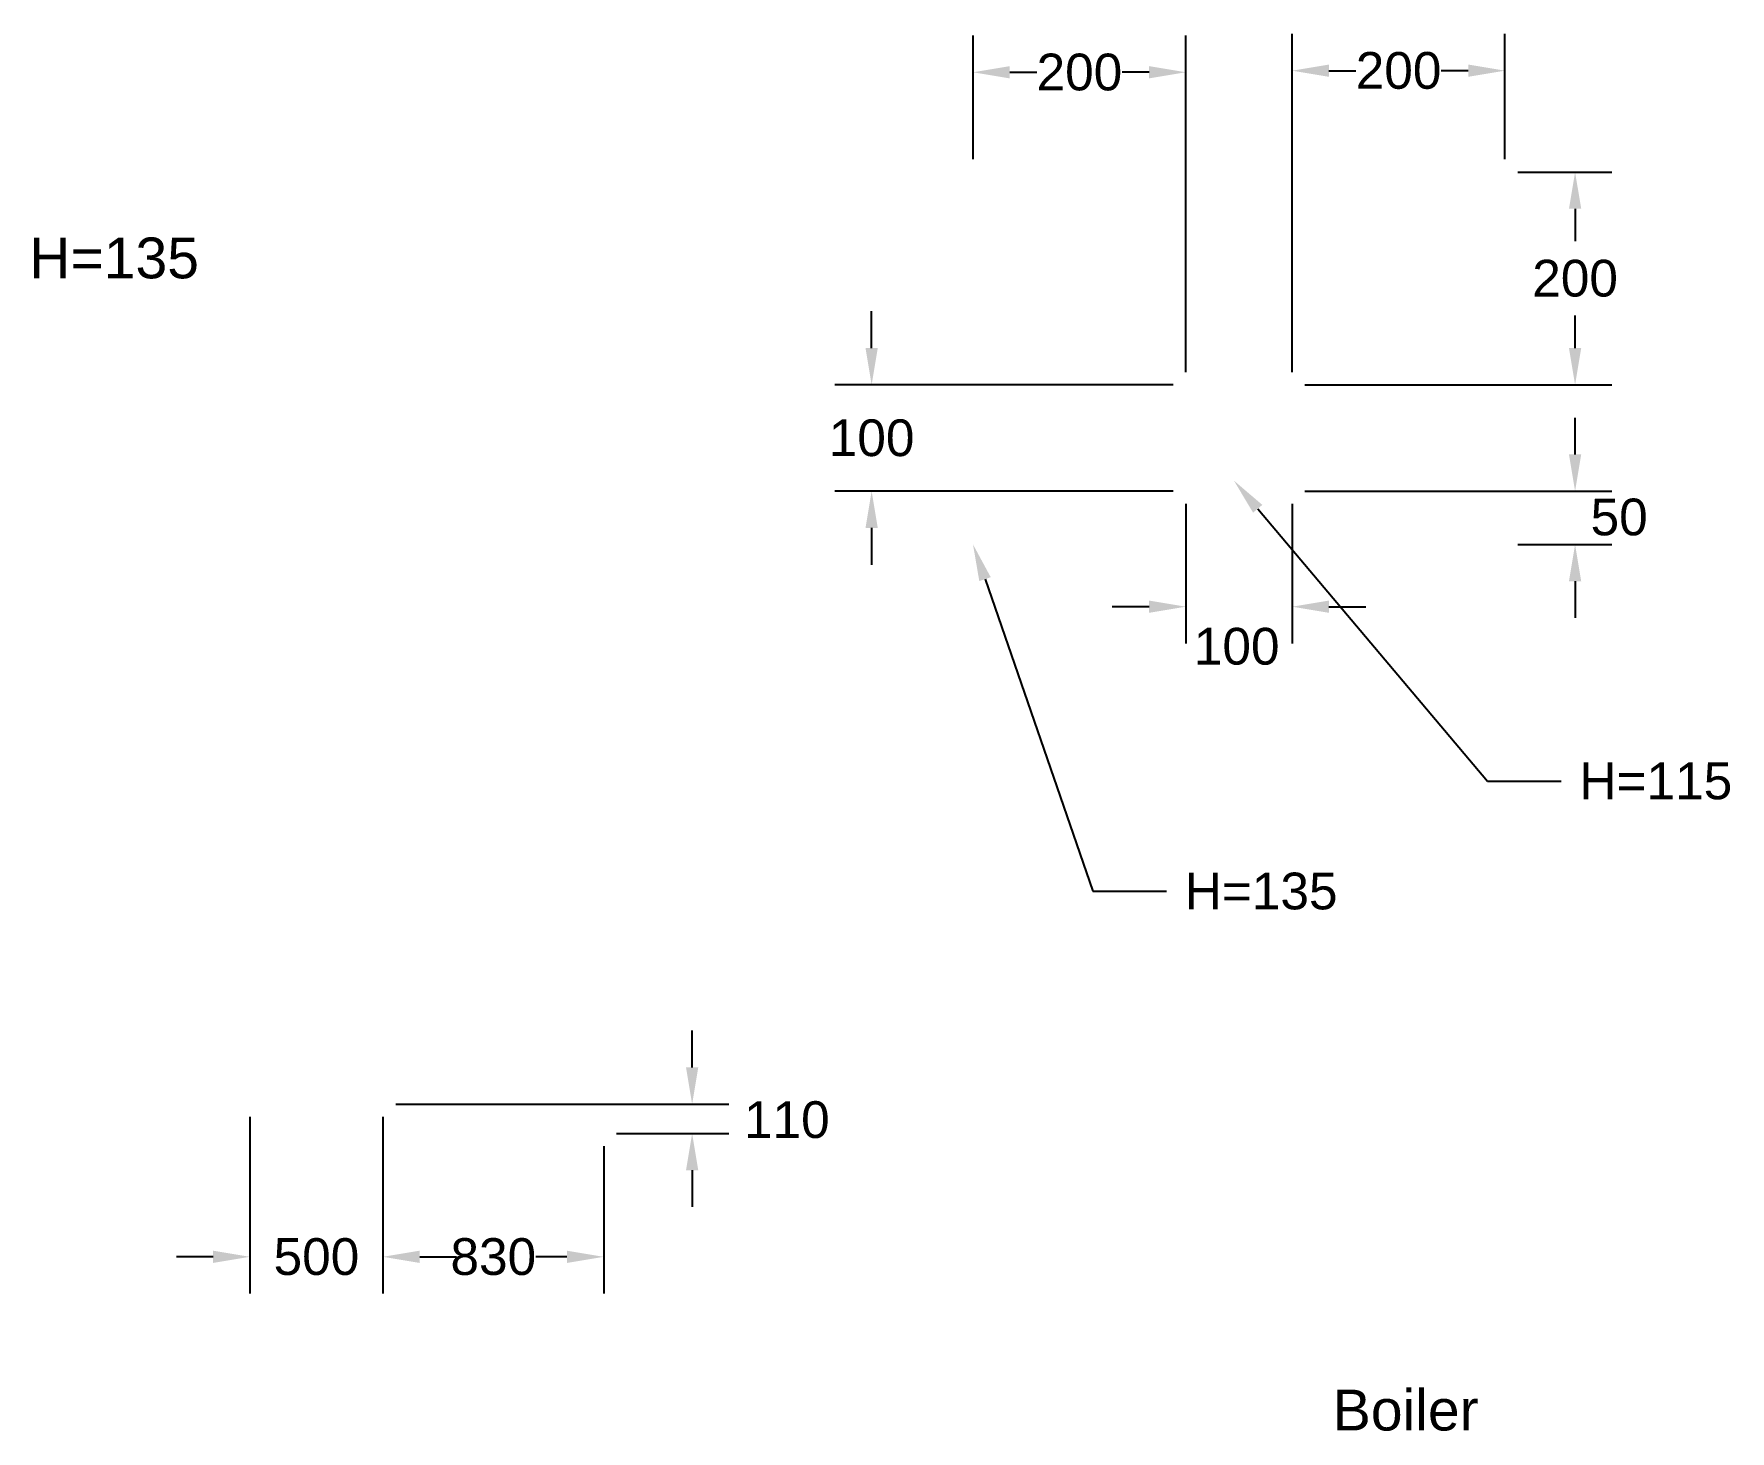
# Paper-space layout 'Boiler' of a CAD drawing. Header units: inches. Extents: x 1.92 to 10.22, y 0.11 to 6.95.
import ezdxf
from ezdxf import colors
from ezdxf.entities.mleader import LeaderData, LeaderLine
from ezdxf.math import Vec2, Vec3

# ---------------------------------------------------------------- set-up
doc = ezdxf.new("R2010")
doc.units = ezdxf.units.IN
doc.header["$MEASUREMENT"] = 0
doc.layers.add('FL Annotation', color=251, linetype='Continuous')
doc.layers.add('FL Therrace', color=251, linetype='Continuous')
doc.styles.get("Standard").update_dxf_attribs({"font": 'arial.ttf'})
doc.dimstyles.get("Standard").update_dxf_attribs({"dimtxt": 0.18, "dimasz": 0.18, "dimexe": 0.18, "dimexo": 0.0625, "dimgap": 0.09, "dimtad": 0, "dimtih": 1, "dimtoh": 1, "dimdec": 0, "dimzin": 0, "dimdsep": 46, "dimtxsty": 'Standard', "dimcen": 0.09, "dimadec": 0, "dimazin": 0, "dimtfac": 1, "dimtdec": 0, "dimtofl": 0, "dimtmove": 0, "dimatfit": 3, "dimfxl": 1, "dimtolj": 1, "dimtzin": 0, "dimarcsym": 0})

# ---------------------------------------------------------------- blocks, each defined once
blk = doc.blocks.new('*D30')
at = {"layer": 'FL Annotation', "color": 0, "lineweight": -2, "transparency": 16777216}
for p, q in [((3.6294, 1.6486), (3.6294, 0.7838)), ((4.7101, 1.5053), (4.7101, 0.7838)), ((3.8094, 0.9638), (3.9621, 0.9638)), ((4.5301, 0.9638), (4.3774, 0.9638))]:
    blk.add_line(p, q, dxfattribs=at)
at = {"layer": 'FL Annotation', "color": 0, "transparency": 16777216}
for points in [[(3.8094, 0.9938), (3.8094, 0.9338), (3.6294, 0.9638)], [(4.5301, 0.9938), (4.5301, 0.9338), (4.7101, 0.9638)]]:
    blk.add_solid(points, dxfattribs=at)
at = {"layer": 'FL Annotation', "color": 0, "transparency": 16777216, "insert": (4.1698, 0.9638), "char_height": 0.18, "attachment_point": 5}
blk.add_mtext('\\A1;830', dxfattribs=at)
blk = doc.blocks.new('*D31')
at = {"layer": 'FL Annotation', "color": 0, "lineweight": -2, "transparency": 16777216}
for p, q in [((2.9783, 1.6486), (2.9783, 0.7838)), ((3.6294, 1.6486), (3.6294, 0.7838)), ((2.7983, 0.9638), (2.6183, 0.9638)), ((3.8094, 0.9638), (3.9894, 0.9638))]:
    blk.add_line(p, q, dxfattribs=at)
at = {"layer": 'FL Annotation', "color": 0, "transparency": 16777216}
for points in [[(2.7983, 0.9938), (2.7983, 0.9338), (2.9783, 0.9638)], [(3.8094, 0.9938), (3.8094, 0.9338), (3.6294, 0.9638)]]:
    blk.add_solid(points, dxfattribs=at)
at = {"layer": 'FL Annotation', "color": 0, "transparency": 16777216, "insert": (3.3039, 0.9638), "char_height": 0.18, "attachment_point": 5}
blk.add_mtext('\\A1;500', dxfattribs=at)
blk = doc.blocks.new('*D32')
at = {"layer": 'FL Annotation', "color": 0, "lineweight": -2, "transparency": 16777216}
for p, q in [((9.4656, 4.8919), (9.4656, 5.0719)), ((8.1431, 4.7119), (9.6456, 4.7119)), ((9.1848, 4.4515), (9.6456, 4.4515)), ((9.4656, 4.2715), (9.4656, 4.0915))]:
    blk.add_line(p, q, dxfattribs=at)
at = {"layer": 'FL Annotation', "color": 0, "transparency": 16777216}
for points in [[(9.4356, 4.8919), (9.4956, 4.8919), (9.4656, 4.7119)], [(9.4356, 4.2715), (9.4956, 4.2715), (9.4656, 4.4515)]]:
    blk.add_solid(points, dxfattribs=at)
at = {"layer": 'FL Annotation', "color": 0, "transparency": 16777216, "insert": (9.6813, 4.5847), "char_height": 0.18, "attachment_point": 5}
blk.add_mtext('\\A1;50', dxfattribs=at)
blk = doc.blocks.new('*D33')
at = {"layer": 'FL Annotation', "color": 0, "lineweight": -2, "transparency": 16777216}
for p, q in [((9.1848, 6.2744), (9.6456, 6.2744)), ((9.4656, 6.0944), (9.4656, 5.9355)), ((9.4656, 5.4127), (9.4656, 5.5717)), ((8.1431, 5.2327), (9.6456, 5.2327))]:
    blk.add_line(p, q, dxfattribs=at)
at = {"layer": 'FL Annotation', "color": 0, "transparency": 16777216}
for points in [[(9.4356, 6.0944), (9.4956, 6.0944), (9.4656, 6.2744)], [(9.4356, 5.4127), (9.4956, 5.4127), (9.4656, 5.2327)]]:
    blk.add_solid(points, dxfattribs=at)
at = {"layer": 'FL Annotation', "color": 0, "transparency": 16777216, "insert": (9.4656, 5.7536), "char_height": 0.18, "attachment_point": 5}
blk.add_mtext('\\A1;200', dxfattribs=at)
blk = doc.blocks.new('*D34')
at = {"layer": 'FL Annotation', "color": 0, "lineweight": -2, "transparency": 16777216}
for p, q in [((8.0806, 5.2952), (8.0806, 6.9507)), ((9.1223, 6.3369), (9.1223, 6.9507)), ((8.2606, 6.7707), (8.3924, 6.7707)), ((8.9423, 6.7707), (8.8105, 6.7707))]:
    blk.add_line(p, q, dxfattribs=at)
at = {"layer": 'FL Annotation', "color": 0, "transparency": 16777216}
for points in [[(8.2606, 6.8007), (8.2606, 6.7407), (8.0806, 6.7707)], [(8.9423, 6.8007), (8.9423, 6.7407), (9.1223, 6.7707)]]:
    blk.add_solid(points, dxfattribs=at)
at = {"layer": 'FL Annotation', "color": 0, "transparency": 16777216, "insert": (8.6015, 6.7707), "char_height": 0.18, "attachment_point": 5}
blk.add_mtext('\\A1;200', dxfattribs=at)
blk = doc.blocks.new('*D35')
at = {"layer": 'FL Annotation', "color": 0, "lineweight": -2, "transparency": 16777216}
for p, q in [((6.5181, 6.3369), (6.5181, 6.943)), ((7.5598, 5.2952), (7.5598, 6.943)), ((6.6981, 6.763), (6.8299, 6.763)), ((7.3798, 6.763), (7.248, 6.763))]:
    blk.add_line(p, q, dxfattribs=at)
at = {"layer": 'FL Annotation', "color": 0, "transparency": 16777216}
for points in [[(6.6981, 6.793), (6.6981, 6.733), (6.5181, 6.763)], [(7.3798, 6.793), (7.3798, 6.733), (7.5598, 6.763)]]:
    blk.add_solid(points, dxfattribs=at)
at = {"layer": 'FL Annotation', "color": 0, "transparency": 16777216, "insert": (7.039, 6.763), "char_height": 0.18, "attachment_point": 5}
blk.add_mtext('\\A1;200', dxfattribs=at)
blk = doc.blocks.new('*D36')
at = {"layer": 'FL Annotation', "color": 0, "lineweight": -2, "transparency": 16777216}
for p, q in [((7.5598, 4.6494), (7.5598, 3.9665)), ((8.0806, 4.6494), (8.0806, 3.9665)), ((7.3798, 4.1465), (7.1998, 4.1465)), ((8.2606, 4.1465), (8.4406, 4.1465))]:
    blk.add_line(p, q, dxfattribs=at)
at = {"layer": 'FL Annotation', "color": 0, "transparency": 16777216}
for points in [[(7.3798, 4.1765), (7.3798, 4.1165), (7.5598, 4.1465)], [(8.2606, 4.1765), (8.2606, 4.1165), (8.0806, 4.1465)]]:
    blk.add_solid(points, dxfattribs=at)
at = {"layer": 'FL Annotation', "color": 0, "transparency": 16777216, "insert": (7.809, 3.9518), "char_height": 0.18, "attachment_point": 5}
blk.add_mtext('\\A1;100', dxfattribs=at)
blk = doc.blocks.new('*D37')
at = {"layer": 'FL Annotation', "color": 0, "lineweight": -2, "transparency": 16777216}
for p, q in [((6.0218, 5.4127), (6.0218, 5.5927)), ((7.4973, 5.2327), (5.8418, 5.2327)), ((7.4973, 4.7119), (5.8418, 4.7119)), ((6.0218, 4.5319), (6.0218, 4.3519))]:
    blk.add_line(p, q, dxfattribs=at)
at = {"layer": 'FL Annotation', "color": 0, "transparency": 16777216}
for points in [[(5.9918, 5.4127), (6.0518, 5.4127), (6.0218, 5.2327)], [(5.9918, 4.5319), (6.0518, 4.5319), (6.0218, 4.7119)]]:
    blk.add_solid(points, dxfattribs=at)
at = {"layer": 'FL Annotation', "color": 0, "transparency": 16777216, "insert": (6.0218, 4.9723), "char_height": 0.18, "attachment_point": 5}
blk.add_mtext('\\A1;100', dxfattribs=at)
blk = doc.blocks.new('*D38')
at = {"layer": 'FL Annotation', "color": 0, "lineweight": -2, "transparency": 16777216}
for p, q in [((5.1431, 1.8911), (5.1431, 2.0711)), ((3.6919, 1.7111), (5.3231, 1.7111)), ((4.7726, 1.5678), (5.3231, 1.5678)), ((5.1431, 1.3878), (5.1431, 1.2078))]:
    blk.add_line(p, q, dxfattribs=at)
at = {"layer": 'FL Annotation', "color": 0, "transparency": 16777216}
for points in [[(5.1131, 1.8911), (5.1731, 1.8911), (5.1431, 1.7111)], [(5.1131, 1.3878), (5.1731, 1.3878), (5.1431, 1.5678)]]:
    blk.add_solid(points, dxfattribs=at)
at = {"layer": 'FL Annotation', "color": 0, "transparency": 16777216, "insert": (5.6067, 1.6342), "char_height": 0.18, "attachment_point": 5}
blk.add_mtext('\\A1;110', dxfattribs=at)

psp = doc.layouts.new('Boiler')

# ---------------------------------------------------------------- texts
at = {"layer": 'FL Annotation', "color": 7, "insert": (8.2794, 0.3135), "char_height": 0.2, "attachment_point": 1}
psp.add_mtext_dynamic_manual_height_columns('Boiler', width=2.448885, gutter_width=1, heights=[0], dxfattribs=at)
at = {"layer": 'FL Therrace', "insert": (1.898, 5.954), "char_height": 0.2, "attachment_point": 1}
psp.add_mtext_dynamic_manual_height_columns('H=135', width=0.735805, gutter_width=1, heights=[0], dxfattribs=at)

# ---------------------------------------------------------------- dimensions: what is measured, and where the dimension line sits
at = {"layer": 'FL Annotation', "color": 252}
for base, p1, p2, override, picture, middle in [((6.5181, 6.763), (7.5598, 5.2327), (6.5181, 6.2744), {"dimgap": 0.009, "dimlfac": -192}, '*D35', (7.039, 6.763)), ((9.1223, 6.7707), (8.0806, 5.2327), (9.1223, 6.2744), {"dimgap": 0.009, "dimlfac": -192}, '*D34', (8.6015, 6.7707)), ((2.9783, 0.9638), (3.6294, 1.7111), (2.9783, 1.7111), {"dimlfac": -768}, '*D31', (3.3039, 0.9638)), ((3.6294, 0.9638), (4.7101, 1.5678), (3.6294, 1.7111), {"dimgap": 0.009, "dimlfac": -768}, '*D30', (4.1698, 0.9638))]:
    dim = psp.add_linear_dim(base=base, p1=p1, p2=p2, dimstyle='Standard', override=override, dxfattribs=at)
    dim.commit()
    dim.dimension.update_dxf_attribs({"geometry": picture, "text_midpoint": middle})
for base, p1, p2, picture, middle in [((9.4656, 5.2327), (9.1223, 6.2744), (8.0806, 5.2327), '*D33', (9.4656, 5.7536)), ((6.0218, 5.2327), (7.5598, 4.7119), (7.5598, 5.2327), '*D37', (6.0218, 4.9723))]:
    dim = psp.add_linear_dim(base=base, p1=p1, p2=p2, angle=90, dimstyle='Standard', override={"dimlfac": -192}, dxfattribs=at)
    dim.commit()
    dim.dimension.update_dxf_attribs({"geometry": picture, "text_midpoint": middle})
for base, p1, p2, override, picture, middle in [((9.4656, 4.7119), (9.1223, 4.4515), (8.0806, 4.7119), {"dimlfac": -192, "dimtmove": 2}, '*D32', (9.6813, 4.5847)), ((5.1431, 1.5678), (3.6294, 1.7111), (4.7101, 1.5678), {"dimlfac": -768, "dimtmove": 2}, '*D38', (5.6067, 1.6342))]:
    dim = psp.add_linear_dim(base=base, p1=p1, p2=p2, angle=90, dimstyle='Standard', override=override, dxfattribs=at)
    dim.commit()
    dim.dimension.update_dxf_attribs({"geometry": picture, "text_midpoint": middle, "dimtype": 160})
dim = psp.add_linear_dim(base=(8.0806, 4.1465), p1=(7.5598, 4.7119), p2=(8.0806, 4.7119), dimstyle='Standard', override={"dimlfac": -192, "dimtmove": 2}, dxfattribs=at)
dim.commit()
dim.dimension.update_dxf_attribs({"geometry": '*D36', "text_midpoint": (7.809, 3.9518), "dimtype": 160})

# ---------------------------------------------------------------- leaders
at = {"layer": 'FL Therrace'}
ml = psp.add_multileader_mtext('Standard', dxfattribs=at)
ml.set_content('H=115', color=256)
ml.set_leader_properties()
ml.build(insert=Vec2(0, 0))
ml.multileader.update_dxf_attribs({"dogleg_length": 0.36, "arrow_head_size": 0.18})
ctx = ml.context
ctx.base_point, ctx.char_height, ctx.arrow_head_size, ctx.landing_gap_size, ctx.plane_origin = Vec3(9.397, 3.2922), 0.18, 0.18, 0.09, Vec3(7.7957, 4.7635)
notes = []
notes.append((ctx, [(0, (1, 1, 0), (9.037, 3.2922), (1, 0), 0.36, [(0, [(7.7957, 4.7635)], 0, [])])]))
ctx.mtext.insert, ctx.mtext.flow_direction = Vec3(9.487, 3.3838), 5
ml = psp.add_multileader_mtext('Standard', dxfattribs=at)
ml.set_content('H=135', color=256)
ml.set_leader_properties()
ml.build(insert=Vec2(0, 0))
ml.multileader.update_dxf_attribs({"dogleg_length": 0.36, "arrow_head_size": 0.18})
ctx = ml.context
ctx.base_point, ctx.char_height, ctx.arrow_head_size, ctx.landing_gap_size, ctx.plane_origin = Vec3(7.4648, 2.7531), 0.18, 0.18, 0.09, Vec3(6.5181, 4.4515)
notes.append((ctx, [(0, (1, 1, 0), (7.1048, 2.7531), (1, 0), 0.36, [(0, [(6.5181, 4.4515)], 0, [])])]))
ctx.mtext.insert, ctx.mtext.flow_direction = Vec3(7.5548, 2.8447), 5
for ctx, leaders in notes:
    for number, flags, end, landing, length, lines in leaders:
        leader = LeaderData()
        leader.index, (leader.has_last_leader_line, leader.has_dogleg_vector, leader.attachment_direction) = number, flags
        leader.last_leader_point, leader.dogleg_vector, leader.dogleg_length = Vec3(end), Vec3(landing), length
        for number, points, colour, breaks in lines:
            line = LeaderLine()
            line.index, line.vertices, line.color, line.breaks = number, Vec3.list(points), colors.encode_raw_color(colour), breaks
            leader.lines.append(line)
        ctx.leaders.append(leader)

doc.saveas('drawing.dxf')
